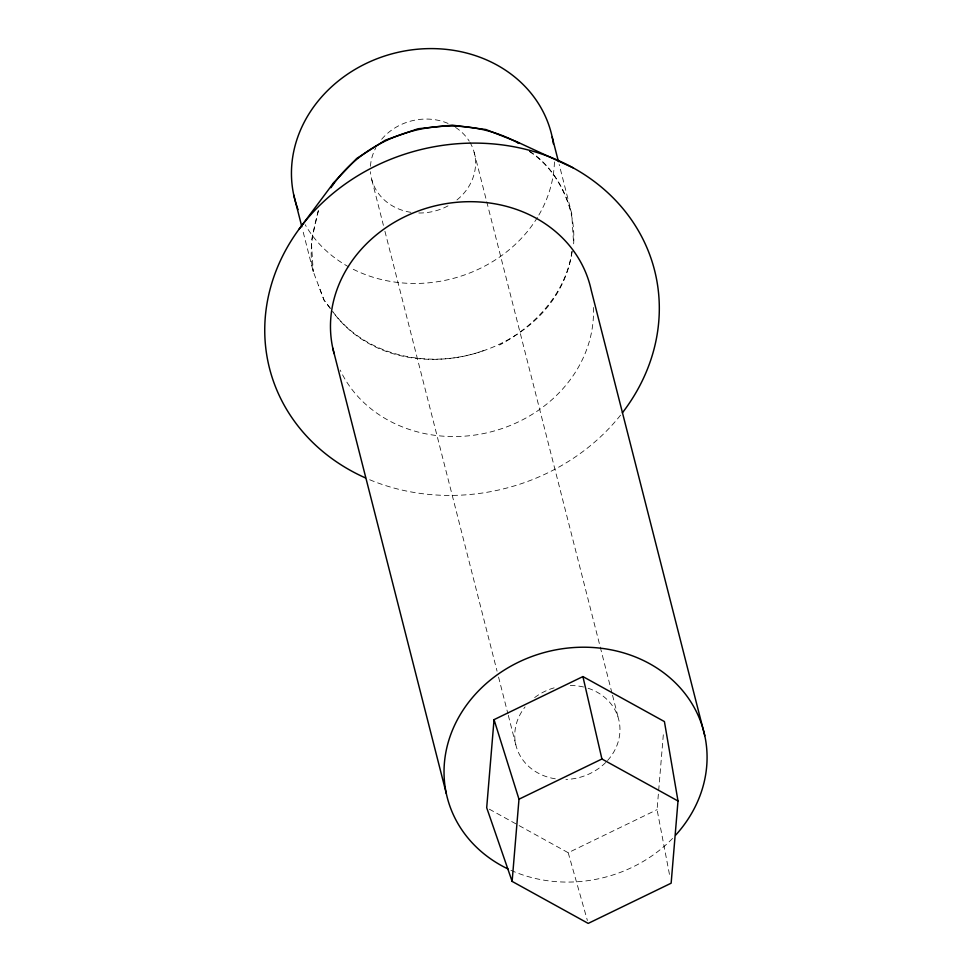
<?xml version="1.0" encoding="UTF-8"?>
<svg xmlns="http://www.w3.org/2000/svg" width="972" height="972" viewBox="0 0 972 972"><rect width="100%" height="100%" fill="white"/><g stroke="black" fill="none" stroke-linecap="round" stroke-linejoin="round"><path stroke-width="0.73" stroke-dasharray="4.86 3.65" d="M669.453 874.375L657.072 809.652L663.548 732.025M572.144 251.481C556.227 358.474 397.536 399.14 332.934 312.012M571.973 251.286C566.214 292.864 535.402 325.742 499.572 345.024M489.317 809.166L568.207 852.723L657.072 809.652M483.303 350.673C431.143 369.919 363.99 356.688 331.16 309.363M529.521 151.596C559.617 171.181 575.91 208.591 573.638 244.069L571.706 213.621L559.192 164.511M529.363 151.085C551.513 165.143 564.331 189.127 571.706 213.621M330.261 308.197L323.992 300.008L318.427 285.27M330.249 308.416L323.992 300.008L313.251 271.54L302.571 229.647M568.207 852.723L587.392 920.52M474.142 152.312L612.153 693.765M612.53 695.235L618.532 718.782M371.802 179.747L383.418 225.358M384.924 231.251L497.057 671.178M498.563 677.071L507.931 713.849M508.307 715.319L516.193 746.217M593.418 307.468A132.447 116.397 -14.3 0 1 489.694 432.175A132.447 116.397 -14.3 0 1 340.188 370.089M672.588 838.411A132.447 116.397 -14.3 0 1 510.762 870.232M620.549 415.166A198.665 174.595 -14.3 0 1 368.279 479.147M554.441 161.935A132.447 116.397 -14.3 0 1 538.196 216.161M537.443 217.424A132.447 116.397 -14.3 0 1 350.199 267.689M348.899 266.984A132.447 116.397 -14.3 0 1 305.172 224.666M469.938 142.313A52.974 46.559 -14.3 0 1 456.864 200.013M448.019 205.87A52.974 46.559 -14.3 0 1 418.482 212.99M410.913 212.333A52.974 46.559 -14.3 0 1 370.454 171.728M370.441 166.297A52.974 46.559 -14.3 0 1 375.921 147.647M381.644 139.3A52.974 46.559 -14.3 0 1 449.198 123.942M455.516 127.405A52.974 46.559 -14.3 0 1 469.233 141.147M588.109 688.261A52.974 46.559 -14.3 0 1 606.71 761.441M605.678 762.51A52.974 46.559 -14.3 0 1 565.923 779.447M555.304 778.803A52.974 46.559 -14.3 0 1 525.099 706.911M534.649 697.592A52.974 46.559 -14.3 0 1 555.134 687.568M570.309 685.527A52.974 46.559 -14.3 0 1 586.687 687.824M318.33 210.754C313.215 230.668 308.282 250.995 313.251 271.54L311.319 241.092L318.33 210.754"/><path stroke-width="1.46" d="M494.043 719.644L486.693 807.72L512.123 881.397L588.206 923.4L671.142 883.196L678.006 801.001L664.423 721.576L582.908 676.573L494.043 719.644L518.987 799.203L512.123 881.397M332.375 185.215L333.797 182.578L356.663 158.497L385.386 140.138L417.996 128.766L452.284 125.145L485.891 129.531L516.545 141.62L573.128 167.84M330.93 187.718C371.146 127.94 456.16 108.439 518.878 143.346M298.999 229.258L333.797 182.578M518.987 799.203L601.923 758.998L678.006 801.001M516.545 141.62L518.902 143.443M552.193 137.076L558.45 161.631M704.773 735.695L591.219 290.166A132.447 116.397 -14.3 0 0 434.314 206.064A132.447 116.397 -14.3 0 0 334.137 353.687M293.738 194.983L301.842 226.755M332.764 348.085L446.33 793.602M582.908 676.573L601.923 758.998M508.052 868.98A132.447 116.397 -14.3 0 1 466.584 705.028A132.447 116.397 -14.3 0 1 655.128 666.926A132.447 116.397 -14.3 0 1 675.71 835.082M365.521 477.945A198.665 174.595 -14.3 0 1 293.629 236.974A198.665 174.595 -14.3 0 1 570.953 166.649A198.665 174.595 -14.3 0 1 622.384 412.821M298.04 209.588A132.447 116.397 -14.3 0 1 393.891 53.326A132.447 116.397 -14.3 0 1 553.42 143.892"/></g></svg>
